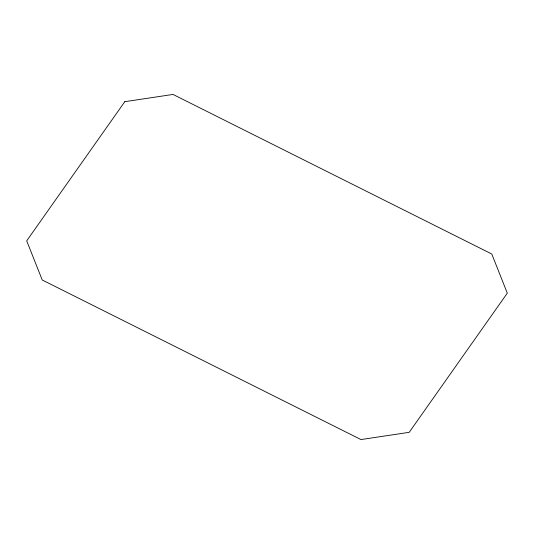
<?xml version="1.0" encoding="UTF-8"?>
<svg xmlns="http://www.w3.org/2000/svg" width="534" height="534" viewBox="0 0 534 534"><rect width="100%" height="100%" fill="white"/><g stroke="black" fill="none" stroke-linecap="round" stroke-linejoin="round"><path stroke-width="0.8" d="M124.809 101.674L26.7 240.841L42.226 279.99L360.964 439.562L409.191 432.326L507.3 293.159L491.774 254.01L173.036 94.438L124.809 101.674"/></g></svg>
